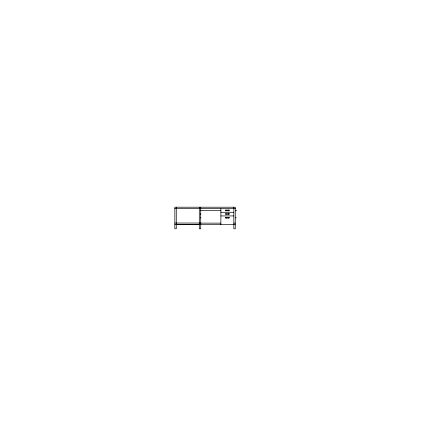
<?xml version="1.0" encoding="UTF-8"?>
<svg xmlns="http://www.w3.org/2000/svg" width="436" height="436" viewBox="0 0 436 436"><rect width="100%" height="100%" fill="white"/><g stroke="black" fill="none" stroke-linecap="round" stroke-linejoin="round"><path stroke-width="0.65" d="M174.836 208.648L235.266 208.648M200.642 210.452L220.878 210.452M235.625 210.822L235.985 210.822M220.878 212.288L233.827 212.288M220.878 215.929L233.827 215.929M174.836 223.036L200.734 223.036M200.734 223.128L220.878 223.128M233.827 223.128L235.266 223.128M174.836 224.475L200.734 224.475M200.734 224.567L235.266 224.567M199.296 224.496L176.275 224.475L199.296 224.567M236.704 210.463L236.704 210.817M235.985 217.248L235.985 217.967M233.827 207.209L233.827 228.791L235.266 228.791L235.266 207.209L174.836 207.209L174.836 228.791L176.275 228.791L176.275 207.209M228.791 210.087L228.791 210.806M228.791 213.613L228.791 214.332M228.791 217.368L228.791 218.093M225.957 210.087L225.957 210.806M225.957 213.613L225.957 214.332M225.957 217.368L225.957 218.093M220.878 208.648L220.878 224.567M200.734 207.209L200.734 228.791L199.296 228.791L199.296 207.209M200.375 210.103L200.375 210.822M200.375 213.7L200.375 214.419M200.375 217.297L200.375 218.016M229.151 210.087L225.597 210.087L225.603 210.806L229.151 210.806L229.151 210.087M229.151 213.613L225.597 213.613L225.603 214.332L229.151 214.332L229.151 213.613M229.151 217.368L225.597 217.368L225.603 218.093L229.151 218.093L229.151 217.368"/></g></svg>
